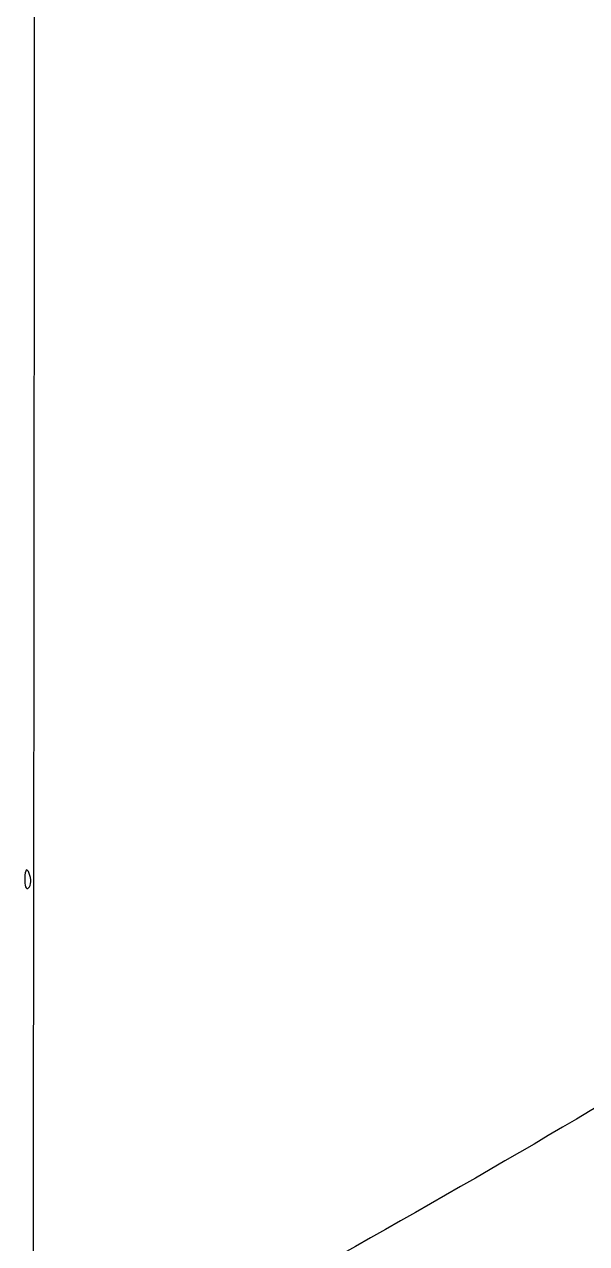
# Model space of a CAD drawing. Extents: x 0 to 877, y -11 to 940.
# Drawn here: x 687.43 to 707.21, y 63.76 to 106.64 of the extents above; entities that cross this region are included whole.
import ezdxf

# ---------------------------------------------------------------- set-up
doc = ezdxf.new("R2010")
doc.units = 0
doc.layers.add('Calque_1', color=7, linetype='CONTINUOUS')

msp = doc.modelspace()

# ---------------------------------------------------------------- linework, layer by layer
at = {"layer": 'Calque_1', "color": 7}
msp.add_lwpolyline([(687.58528, 76.27227)], close=True, dxfattribs=at)
for points in [[(687.89282, 382.93344), (687.85972, 195.384898), (687.7704, 45.50794), (687.69438, 49.87357)], [(687.60616, 76.77939), (687.52166, 76.99045), (687.45901, 76.92777), (687.44631, 76.61953)], [(687.58526, 76.27227), (687.67316, 76.36017), (687.68256, 76.58839), (687.60616, 76.77939)], [(687.44631, 76.61953), (687.43481, 76.34064), (687.49741, 76.18435), (687.58528, 76.27227)], [(709.18653, 69.5402), (704.44843, 66.66579), (697.99197, 62.9921), (693.04695, 60.35691)]]:
    msp.add_open_spline(points, degree=3, dxfattribs=at)

doc.saveas('drawing.dxf')
